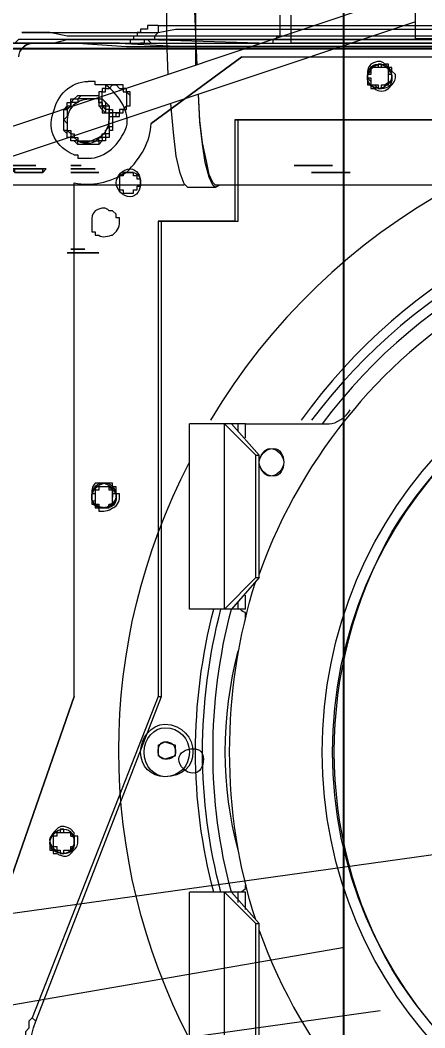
# Model space of a CAD drawing. Header units: millimetres. Extents: x 25083 to 52777, y 24772 to 45779.
# Drawn here: x 39124.2 to 39167.2, y 33597.2 to 33704.3 of the extents above; entities that cross this region are included whole.
import ezdxf

# ---------------------------------------------------------------- set-up
doc = ezdxf.new("R2010")
doc.units = ezdxf.units.MM
doc.layers.add('小车', color=7, linetype='Continuous')
doc.styles.get("Standard").update_dxf_attribs({"font": ''})
doc.styles.get('Standard').set_extended_font_data('SimSun')
doc.dimstyles.new('15', dxfattribs={"dimtxt": 15, "dimasz": 10, "dimexe": 2, "dimexo": 1, "dimgap": 1, "dimtad": 1, "dimdsep": 46, "dimtxsty": 'Standard', "dimcen": 2.5, "dimadec": 0, "dimazin": 0, "dimtfac": 1, "dimtmove": 2, "dimatfit": 3, "dimfxl": 1, "dimtolj": 1, "dimarcsym": 0})
doc.dimstyles.new('ISO-25', dxfattribs={"dimtxt": 2.5, "dimasz": 2.5, "dimexe": 1.25, "dimexo": 0.625, "dimtad": 1, "dimtxsty": 'Standard', "dimcen": 2.5, "dimadec": 0, "dimazin": 0, "dimtfac": 1, "dimtmove": 0, "dimatfit": 3, "dimfxl": 1, "dimarcsym": 0})

# ---------------------------------------------------------------- blocks, each defined once
blk = doc.blocks.new('*D925')
at = {"color": 0, "lineweight": -2}
for p, q in [((29677.86, 34881.66), (29677.86, 32448.29)), ((40733.02, 34757.65), (40733.02, 32448.29)), ((29680.36, 32449.54), (40730.52, 32449.54))]:
    blk.add_line(p, q, dxfattribs=at)
at = {"color": 0}
for points in [[(29680.36, 32449.96), (29680.36, 32449.13), (29677.86, 32449.54)], [(40730.52, 32449.13), (40730.52, 32449.96), (40733.02, 32449.54)]]:
    blk.add_solid(points, dxfattribs=at)
at = {"layer": 'DEFPOINTS', "color": 0}
for p in [(29677.86, 34882.29), (40733.02, 34758.27), (40733.02, 32449.54)]:
    blk.add_point(p, dxfattribs=at)
at = {"color": 0, "insert": (35205.44, 32451.63), "char_height": 2.5, "attachment_point": 5}
blk.add_mtext('11055,15', dxfattribs=at)
blk = doc.blocks.new('zw$D2F4')
at = {"color": 7, "lineweight": 5}
for points in [[(422.24, 371.73), (453.06, 360.96)], [(453.06, 360.96), (422.24, 371.73)], [(522.5, 371.36), (522.5, 360.59), (522.13, 355.39), (522.13, 216.87), (522.5, 211.3), (522.5, 210.93), (522.5, 201.28)], [(522.5, 201.28), (522.5, 205.36), (522.87, 206.48), (522.87, 361.7), (522.87, 362.08), (522.87, 366.9), (522.5, 367.27), (522.5, 371.36)], [(509.5, 369.13), (509.5, 366.53), (509.5, 366.16), (509.5, 365.05)], [(509.5, 365.05), (509.5, 367.65), (509.5, 369.13)], [(509.5, 368.76), (509.5, 365.42)], [(509.5, 365.42), (509.5, 368.76)], [(509.13, 363.93), (509.13, 364.3), (508.76, 364.3), (508.76, 366.53), (508.76, 367.27), (509.13, 367.27), (509.13, 367.65), (508.76, 367.65), (509.13, 368.02)], [(509.13, 368.02), (509.13, 367.65), (508.76, 367.65), (509.13, 367.27), (509.13, 365.42), (509.13, 365.05), (509.13, 364.3), (508.76, 364.3), (509.13, 363.93)], [(509.13, 367.65), (508.76, 367.27), (508.76, 364.3), (509.13, 364.3)], [(509.13, 364.3), (509.13, 367.65)], [(522.5, 205.36), (522.5, 214.65), (522.13, 220.22), (522.13, 350.19), (522.5, 356.88), (522.5, 359.85), (522.5, 367.27)], [(522.5, 367.27), (522.5, 363.19), (522.87, 361.7), (522.87, 215.76), (522.87, 213.16), (522.87, 210.19), (522.5, 210.19), (522.5, 205.36)], [(523.62, 206.48), (523.62, 209.08), (523.24, 210.19), (523.24, 356.13), (523.24, 358.73), (523.24, 361.7), (523.62, 363.56), (523.62, 366.53)], [(523.62, 366.53), (523.62, 352.05), (523.99, 350.19), (523.99, 223.19), (523.62, 216.87), (523.62, 213.9), (523.62, 206.48)], [(418.89, 365.42), (418.52, 365.79), (417.78, 365.79), (417.41, 366.16), (413.32, 366.16), (412.95, 365.79), (412.21, 365.79), (411.84, 365.79), (411.84, 365.42), (411.09, 365.42), (411.09, 365.05), (410.35, 365.05), (409.61, 364.3), (409.24, 364.3), (409.24, 363.93), (408.87, 363.93), (408.87, 363.56), (408.49, 363.56), (408.12, 363.19)], [(418.52, 365.05), (418.89, 365.42)], [(453.06, 352.05), (418.89, 365.42)], [(522.5, 365.42), (522.5, 365.05)], [(522.5, 356.13), (522.5, 365.42)], [(418.52, 365.05), (453.06, 351.68)], [(522.5, 365.05), (522.5, 202.39)], [(437.46, 363.56), (436.72, 363.56), (436.72, 363.19), (436.35, 363.19), (436.35, 362.82)], [(437.83, 363.19), (436.72, 363.19), (436.72, 362.82), (436.72, 362.45), (436.35, 362.45), (436.35, 362.08), (436.72, 362.08), (436.72, 361.33), (437.09, 361.33), (437.09, 360.96), (437.83, 360.96)], [(437.09, 363.19), (437.09, 362.82), (436.72, 362.82)], [(437.46, 363.19), (437.09, 363.19)], [(438.57, 362.45), (438.57, 362.82), (438.2, 362.82), (438.2, 363.19), (437.83, 363.19), (437.46, 363.19)], [(437.83, 360.96), (438.2, 360.96), (438.2, 361.33), (438.57, 361.33), (438.57, 361.7), (438.57, 362.08), (438.95, 362.08), (438.95, 362.45), (438.57, 362.45), (438.57, 363.19), (437.83, 363.19)], [(438.57, 361.7), (438.57, 362.45)], [(514.33, 356.88), (513.22, 356.88), (513.22, 357.25), (512.48, 357.25), (512.48, 357.62), (512.1, 357.62), (512.1, 357.99), (511.73, 358.36), (511.73, 360.59), (512.1, 360.59), (512.1, 361.33), (512.48, 361.33), (512.48, 361.7), (513.22, 361.7), (513.22, 362.08), (514.33, 362.08)], [(514.33, 356.88), (513.59, 356.88), (513.59, 357.25), (512.85, 357.25), (512.85, 357.62), (512.48, 357.62), (512.48, 357.99), (512.1, 357.99), (512.1, 358.36), (511.73, 358.36), (511.73, 360.59), (512.1, 360.96), (512.1, 361.33), (512.48, 361.33), (512.48, 361.7), (512.85, 361.7), (513.22, 362.08), (514.33, 362.08)], [(514.33, 362.08), (513.96, 361.7), (513.22, 361.7), (512.85, 361.33), (512.48, 361.33), (512.48, 360.96), (512.1, 360.59), (512.1, 358.36), (512.48, 358.36), (512.48, 357.99), (512.85, 357.99), (512.85, 357.62), (513.22, 357.62), (513.59, 357.25), (514.33, 357.25)], [(514.33, 362.08), (515.45, 362.08), (515.45, 361.7), (515.82, 361.7), (515.82, 361.33), (516.19, 361.33), (516.56, 360.96), (516.56, 360.59), (516.93, 360.22), (516.93, 358.36), (516.56, 358.36), (516.56, 357.99), (515.82, 357.25), (515.45, 357.25), (515.45, 356.88), (514.33, 356.88)], [(514.33, 362.08), (515.45, 362.08), (515.82, 361.7), (516.19, 361.7), (516.19, 361.33), (516.56, 361.33), (516.56, 360.96), (516.93, 360.59), (516.93, 358.36), (516.56, 358.36), (516.56, 357.99), (516.19, 357.62), (515.82, 357.62), (515.82, 357.25), (515.07, 357.25), (515.07, 356.88), (514.33, 356.88)], [(514.33, 357.25), (515.45, 357.25), (515.45, 357.62), (515.82, 357.62), (515.82, 357.99), (516.19, 357.99), (516.19, 358.36), (516.56, 358.36), (516.56, 360.59), (516.19, 360.59), (516.19, 361.33), (515.82, 361.33), (515.45, 361.7), (514.7, 361.7), (514.33, 362.08)], [(437.46, 360.59), (438.2, 360.59), (438.2, 360.96), (438.57, 360.96), (438.95, 361.33)], [(438.2, 361.33), (438.2, 360.96), (437.83, 360.96)], [(438.2, 360.96), (438.2, 361.33), (438.57, 361.33), (438.57, 361.7)], [(500.22, 358.36), (500.22, 361.7)], [(500.22, 361.7), (500.22, 358.36)], [(500.22, 358.36), (500.22, 361.33)], [(500.22, 361.33), (500.22, 358.36)], [(500.59, 359.85), (500.59, 361.33)], [(500.59, 361.33), (500.59, 359.85)], [(500.59, 359.85), (500.59, 361.33)], [(500.59, 361.33), (500.59, 359.85)], [(508.76, 358.36), (508.76, 361.33)], [(508.76, 361.33), (508.76, 358.36)], [(509.13, 358.73), (509.13, 361.33)], [(509.13, 361.33), (509.13, 358.73)], [(509.13, 359.85), (509.13, 361.33)], [(509.13, 361.33), (509.13, 359.85)], [(509.5, 360.22), (509.5, 361.33)], [(509.5, 361.33), (509.5, 360.22)], [(514.33, 361.7), (513.22, 361.7), (513.22, 361.33), (512.85, 361.33), (512.85, 360.96), (512.48, 360.96), (512.48, 360.59), (512.1, 360.59)], [(437.46, 360.96), (438.2, 360.96)], [(453.06, 360.96), (507.65, 360.96)], [(510.62, 360.96), (510.62, 360.59), (510.25, 360.59), (510.25, 359.48)], [(474.23, 359.1), (473.48, 359.1), (473.48, 358.73), (473.11, 358.73), (473.11, 358.36), (472.74, 358.36)], [(474.23, 359.1), (473.85, 359.1), (473.85, 358.73), (473.48, 358.73), (473.48, 358.36), (473.11, 358.36), (473.11, 357.25), (473.48, 357.25), (473.48, 356.88), (474.23, 356.88)], [(474.23, 356.88), (474.97, 356.88), (474.97, 357.25), (475.34, 357.25), (475.34, 358.73), (474.6, 358.73), (474.6, 359.1), (474.23, 359.1)], [(503.56, 359.1), (502.45, 359.1), (502.45, 358.73), (502.08, 358.73), (502.08, 358.36)], [(518.05, 357.62), (518.05, 358.73), (518.42, 358.73), (518.42, 359.48)], [(473.85, 358.73), (473.48, 358.73), (473.48, 358.36)], [(474.23, 358.73), (473.85, 358.73)], [(475.34, 357.99), (475.34, 358.36), (474.97, 358.36), (474.97, 358.73), (474.6, 358.73), (474.23, 358.73)], [(475.34, 357.25), (475.34, 357.99)], [(516.56, 358.36), (516.19, 358.36), (516.19, 357.99), (515.82, 357.99), (515.82, 357.62), (515.07, 357.62), (515.07, 357.25), (514.33, 357.25)], [(514.33, 357.25), (515.45, 357.25), (515.45, 357.62), (515.82, 357.62), (515.82, 357.99), (516.19, 357.99), (516.19, 358.36), (516.56, 358.36)], [(516.56, 358.36), (515.82, 358.36), (515.45, 357.99), (515.07, 357.99), (515.07, 357.62), (515.07, 357.25), (514.7, 357.25), (514.7, 356.5), (515.07, 356.5), (515.07, 355.76), (515.45, 355.76), (515.45, 355.39), (515.82, 355.39), (515.82, 355.02), (516.56, 355.02)], [(516.56, 358.36), (515.82, 358.36), (515.82, 357.99), (515.45, 357.99), (515.07, 357.62), (515.07, 357.25), (514.7, 357.25), (514.7, 356.13), (515.07, 356.13), (515.07, 355.76), (515.45, 355.76), (515.45, 355.39), (515.82, 355.39), (515.82, 355.02), (516.56, 355.02)], [(516.56, 355.39), (515.82, 355.39), (515.45, 355.76), (515.45, 356.13), (515.07, 356.13), (515.07, 357.25), (515.45, 357.25), (515.45, 357.62), (515.82, 357.99), (516.56, 357.99)], [(516.56, 355.02), (516.93, 355.02), (517.3, 355.39), (517.67, 355.39), (517.67, 355.76), (518.05, 355.76), (518.05, 357.62), (517.67, 357.62), (517.67, 357.99), (517.3, 357.99), (517.3, 358.36), (516.56, 358.36)], [(516.56, 355.02), (517.3, 355.02), (517.3, 355.39), (517.67, 355.39), (517.67, 355.76), (518.05, 355.76), (518.05, 357.62), (517.67, 357.62), (517.67, 357.99), (517.3, 357.99), (517.3, 358.36), (516.56, 358.36)], [(516.56, 357.99), (517.3, 357.99), (517.3, 357.62), (517.67, 357.62), (517.67, 357.25), (518.05, 356.88), (518.05, 356.5), (517.67, 356.13), (517.67, 355.76), (517.3, 355.76), (517.3, 355.39), (516.56, 355.39)], [(474.23, 356.13), (474.6, 356.13), (474.6, 356.5), (475.34, 356.5), (475.34, 356.88), (475.71, 356.88), (475.71, 357.25)], [(474.97, 356.88), (474.23, 356.88)], [(474.23, 356.5), (474.6, 356.5), (474.6, 356.88), (474.97, 356.88)], [(474.97, 356.88), (475.34, 357.25)], [(503.56, 356.13), (503.93, 356.13), (503.93, 356.5), (504.31, 356.5), (504.68, 356.88), (504.68, 357.25)], [(507.65, 356.13), (506.91, 356.13), (506.91, 355.76), (506.53, 355.76), (506.53, 354.65), (506.91, 354.65), (506.91, 354.28), (507.28, 354.28), (507.28, 353.91), (507.65, 353.91)], [(507.65, 353.91), (508.02, 353.91), (508.02, 354.28), (508.39, 354.28), (508.39, 354.65), (508.76, 354.65), (508.76, 355.76), (508.39, 355.76), (508.39, 356.13), (507.65, 356.13)], [(522.5, 356.13), (522.5, 355.39)], [(522.5, 355.39), (522.5, 355.02)], [(522.5, 355.02), (522.5, 354.28)], [(523.62, 354.28), (523.24, 354.28), (523.24, 354.65), (522.87, 354.65), (522.87, 355.02), (522.5, 355.02)], [(522.5, 353.91), (522.5, 353.16)], [(522.87, 353.16), (522.87, 353.53), (522.5, 353.53), (522.5, 353.91)], [(524.36, 352.05), (524.36, 353.16), (523.99, 353.16), (523.99, 353.91), (523.62, 353.91), (523.62, 354.28)], [(513.96, 352.79), (521.02, 343.14)], [(521.02, 343.14), (513.96, 352.79)], [(522.87, 353.16), (522.5, 352.79)], [(522.87, 353.16), (522.5, 340.16)], [(522.5, 353.16), (522.5, 352.79)], [(524.36, 352.05), (523.62, 352.05), (523.24, 352.42), (522.87, 352.42), (522.87, 352.79), (522.87, 353.16)], [(446.37, 351.31), (446.74, 352.05)], [(447.86, 352.05), (446.74, 352.05)], [(447.86, 352.05), (448.23, 351.31)], [(503.56, 352.05), (453.06, 352.05)], [(453.06, 352.05), (453.06, 351.68)], [(453.06, 351.68), (503.56, 351.68)], [(503.56, 352.05), (503.56, 351.68)], [(503.56, 343.88), (503.56, 352.05)], [(503.56, 351.68), (503.56, 343.51)], [(524.36, 352.05), (524.36, 339.05)], [(446.74, 350.19), (446.37, 351.31)], [(448.23, 351.31), (447.86, 350.19)], [(446.74, 350.19), (447.86, 350.19)], [(412.21, 348.71), (432.26, 348.71)], [(432.26, 342.76), (432.26, 348.71)], [(462.34, 348.71), (482.02, 348.71)], [(462.34, 342.76), (462.34, 348.71)], [(482.02, 342.76), (482.02, 348.71)], [(412.21, 344.99), (432.26, 344.99)], [(428.92, 341.65), (432.26, 344.99)], [(432.26, 344.25), (432.26, 344.99)], [(462.34, 344.99), (482.02, 344.99)], [(462.34, 344.99), (465.68, 341.65)], [(462.34, 344.25), (462.34, 344.99)], [(478.68, 341.65), (482.02, 344.99)], [(482.02, 344.25), (482.02, 344.99)], [(514.33, 343.88), (503.56, 343.88)], [(503.56, 343.88), (503.56, 343.51)], [(514.33, 343.88), (514.33, 343.51)], [(514.33, 232.47), (514.33, 343.88)], [(514.33, 338.31), (514.33, 343.88)], [(431.15, 343.51), (432.26, 343.51)], [(462.34, 343.51), (463.08, 343.51)], [(481.28, 343.51), (482.02, 343.51)], [(503.56, 343.51), (514.33, 343.51)], [(514.33, 343.51), (514.33, 218.36)], [(521.02, 343.14), (521.02, 227.27)], [(415.55, 341.65), (428.92, 341.65)], [(428.92, 341.65), (428.92, 341.28)], [(465.68, 341.65), (478.68, 341.65)], [(465.68, 341.65), (465.68, 341.28)], [(478.68, 341.65), (478.68, 341.28)], [(522.5, 340.16), (522.5, 339.79), (522.87, 339.79), (522.87, 339.42), (523.24, 339.42), (523.24, 339.05), (524.36, 339.05)], [(524.36, 339.05), (525.47, 339.05)], [(509.5, 337.57), (509.5, 334.97), (509.5, 334.59), (509.5, 333.48)], [(509.5, 333.48), (509.5, 336.08), (509.5, 337.57)], [(522.5, 232.84), (522.5, 337.94)], [(524.36, 337.94), (522.87, 337.94), (522.5, 337.94)], [(525.47, 337.94), (524.36, 337.94)], [(524.36, 337.94), (524.36, 232.84)], [(509.5, 337.19), (509.5, 333.85)], [(509.5, 333.85), (509.5, 337.19)], [(508.76, 331.62), (508.76, 334.22), (508.76, 335.71)], [(508.76, 335.71), (508.76, 333.11), (508.76, 332.74), (508.76, 331.62)], [(508.76, 331.99), (508.76, 335.34)], [(508.76, 335.34), (508.76, 331.99)], [(518.79, 329.77), (518.05, 329.77), (518.05, 329.4), (517.67, 329.4), (517.67, 329.02)], [(518.79, 329.77), (518.42, 329.4), (518.05, 329.4), (518.05, 329.02), (518.05, 328.65), (517.67, 328.65), (517.67, 328.28), (518.05, 328.28), (518.05, 327.54), (518.79, 327.54)], [(518.42, 329.4), (518.05, 329.4), (518.05, 329.02)], [(518.79, 329.77), (518.79, 329.4), (518.42, 329.4)], [(519.9, 328.65), (519.9, 329.4), (519.16, 329.4), (519.16, 329.77), (518.79, 329.77)], [(518.79, 327.54), (519.9, 327.54), (519.9, 327.91), (519.9, 328.28), (520.27, 328.28), (520.27, 328.65), (519.9, 328.65), (519.9, 329.4), (519.53, 329.4), (519.16, 329.77), (518.79, 329.77)], [(518.79, 326.8), (519.16, 326.8), (519.53, 327.17), (519.9, 327.17), (519.9, 327.54), (520.27, 327.54), (520.27, 327.91)], [(519.53, 327.54), (519.9, 327.54), (519.9, 327.91)], [(519.9, 327.91), (519.9, 328.65)], [(518.79, 327.17), (519.16, 327.17), (519.16, 327.54), (519.53, 327.54)], [(519.53, 327.54), (519.16, 327.54)]]:
    blk.add_lwpolyline(points, dxfattribs=at)
at = {"color": 7, "lineweight": 0}
for points in [[(432.26, 344.25), (428.92, 341.28)], [(465.68, 341.28), (462.34, 344.25)], [(482.02, 344.25), (478.68, 341.28)], [(430.41, 342.76), (432.26, 342.76)], [(462.34, 342.76), (463.83, 342.76)], [(480.54, 342.76), (482.02, 342.76)], [(482.02, 342.76), (482.02, 333.85)], [(415.55, 341.28), (428.92, 341.28)], [(465.68, 341.28), (478.68, 341.28)]]:
    blk.add_lwpolyline(points, dxfattribs=at)
at = {"color": 7, "lineweight": 5}
for points in [[(408.12, 362.82), (410.72, 365.42), (414.81, 366.53), (418.52, 365.05)], [(522.5, 365.05), (522.5, 366.16), (521.76, 366.9), (521.02, 366.9)], [(522.5, 365.42), (522.5, 366.16), (521.76, 366.9), (521.02, 366.9)], [(438.95, 362.82), (438.57, 363.19), (438.2, 363.56), (437.46, 363.56)], [(510.62, 360.96), (511.36, 362.82), (513.22, 363.93), (515.07, 363.19)], [(515.07, 363.19), (516.93, 362.82), (518.42, 361.33), (518.42, 359.48)], [(436.35, 362.82), (435.98, 362.08), (435.98, 361.7), (436.35, 361.33)], [(436.72, 362.45), (436.72, 362.45), (436.72, 362.45), (436.35, 362.45)], [(436.35, 362.45), (436.35, 362.08), (436.35, 361.7), (436.72, 361.33)], [(436.72, 362.82), (436.72, 362.82), (436.72, 362.82), (436.72, 362.45)], [(438.95, 361.33), (439.32, 362.08), (439.32, 362.45), (438.95, 362.82)], [(436.35, 361.33), (436.72, 360.96), (437.09, 360.59), (437.46, 360.59)], [(436.72, 361.33), (437.09, 360.96), (437.46, 360.96), (437.46, 360.96)], [(516.19, 360.59), (515.82, 361.33), (515.07, 361.7), (514.33, 361.7)], [(507.65, 360.96), (507.28, 359.1), (507.65, 357.25), (508.76, 355.39)], [(507.65, 360.96), (507.28, 359.1), (507.65, 357.25), (508.76, 355.39)], [(512.1, 360.59), (511.73, 359.85), (512.1, 359.1), (512.48, 358.36)], [(512.1, 360.59), (511.73, 359.85), (511.73, 358.73), (512.48, 358.36)], [(516.56, 358.36), (516.56, 359.1), (516.56, 360.22), (516.19, 360.59)], [(475.71, 358.73), (475.34, 359.1), (474.97, 359.1), (474.23, 359.1)], [(504.68, 358.73), (504.31, 359.1), (503.93, 359.1), (503.56, 359.1)], [(510.25, 359.48), (510.25, 357.62), (511.73, 356.13), (513.59, 355.39)], [(416.66, 348.71), (435.98, 358.73), (458.63, 358.73), (477.94, 348.71)], [(472.74, 358.36), (472.74, 357.99), (472.74, 357.25), (473.11, 356.88)], [(473.48, 358.36), (473.48, 358.36), (473.11, 358.36), (473.11, 358.36)], [(473.11, 358.36), (473.11, 358.36), (473.11, 357.99), (473.11, 357.99)], [(473.11, 357.99), (473.11, 357.62), (473.11, 357.25), (473.48, 357.25)], [(475.71, 357.25), (475.71, 357.62), (475.71, 357.99), (475.71, 358.73)], [(502.08, 358.36), (501.71, 357.99), (502.08, 357.25), (502.08, 356.88)], [(504.68, 357.25), (505.05, 357.62), (505.05, 357.99), (504.68, 358.73)], [(512.48, 358.36), (512.85, 357.62), (513.59, 357.25), (514.33, 357.25)], [(512.48, 358.36), (512.85, 357.62), (513.59, 357.25), (514.33, 357.25)], [(473.11, 356.88), (473.11, 356.5), (473.85, 356.13), (474.23, 356.13)], [(473.48, 357.25), (473.48, 356.88), (473.85, 356.5), (474.23, 356.5)], [(502.08, 356.88), (502.45, 356.5), (502.82, 356.13), (503.56, 356.13)], [(513.59, 355.39), (515.07, 355.02), (516.93, 356.13), (518.05, 357.62)], [(522.5, 356.13), (522.5, 355.39), (522.5, 354.65), (522.5, 353.91)], [(508.76, 355.39), (510.25, 353.91), (512.1, 352.79), (513.96, 352.79)], [(508.76, 355.39), (510.25, 353.91), (512.1, 352.79), (513.96, 352.79)], [(522.5, 354.28), (522.5, 353.91), (522.5, 353.91), (522.5, 353.53)], [(522.5, 353.53), (522.5, 353.53), (522.5, 353.16), (522.5, 353.16)], [(522.5, 353.16), (522.5, 353.16), (522.5, 353.16), (522.5, 353.16)], [(522.87, 353.16), (522.87, 353.16), (522.87, 353.16), (522.87, 353.16)], [(432.26, 346.11), (441.92, 348.71), (452.32, 348.71), (462.34, 346.11)], [(432.26, 345.36), (441.92, 347.96), (452.32, 347.96), (462.34, 345.36)], [(432.26, 345.36), (441.92, 347.96), (452.32, 347.96), (462.34, 345.36)], [(432.26, 345.36), (441.92, 347.96), (452.32, 347.96), (462.34, 345.36)], [(432.26, 344.25), (441.92, 346.85), (452.32, 346.85), (462.34, 344.25)], [(515.45, 285.95), (516.19, 310.83), (503.56, 333.85), (482.4, 346.48)], [(429.29, 341.65), (440.8, 345.36), (453.43, 345.36), (465.31, 341.65)], [(436.72, 343.51), (443.4, 345.36), (450.83, 345.36), (457.89, 343.51)], [(428.18, 341.28), (402.18, 331.99), (386.58, 305.26), (391.41, 278.15)], [(503.19, 278.15), (507.65, 305.26), (492.05, 331.99), (466.06, 341.28)], [(522.5, 340.16), (522.5, 339.42), (522.5, 338.68), (522.5, 337.94)], [(524.36, 339.05), (524.36, 338.68), (524.36, 338.31), (524.36, 337.94)], [(507.65, 287.8), (507.65, 307.49), (497.99, 325.68), (482.4, 336.82)], [(424.09, 327.17), (438.2, 335.34), (456.03, 335.34), (470.51, 327.17)], [(506.53, 288.17), (506.53, 307.11), (497.25, 324.57), (482.4, 335.71)], [(505.42, 288.92), (505.05, 306.74), (496.51, 323.83), (482.02, 334.59)], [(517.67, 329.02), (517.3, 328.65), (517.3, 327.91), (517.67, 327.54)], [(518.05, 329.02), (518.05, 329.02), (517.67, 328.65), (517.67, 328.65)], [(518.05, 329.02), (518.05, 329.02), (518.05, 329.02), (518.05, 329.02)], [(520.27, 329.4), (519.9, 329.77), (519.53, 329.77), (518.79, 329.77)], [(520.27, 327.91), (520.65, 328.28), (520.65, 328.65), (520.27, 329.4)], [(517.67, 328.65), (517.67, 328.28), (517.67, 327.91), (518.05, 327.91)], [(518.05, 327.91), (518.42, 327.54), (518.42, 327.17), (518.79, 327.17)], [(401.81, 286.32), (401.44, 303.03), (409.98, 318.63), (424.09, 327.17)], [(470.51, 327.17), (484.62, 318.63), (493.16, 303.03), (492.79, 286.32)], [(517.67, 327.54), (518.05, 327.17), (518.42, 326.8), (518.79, 326.8)]]:
    blk.add_open_spline(points, degree=3, dxfattribs=at)
for points in [[(437.83, 363.56), (437.09, 363.56), (436.35, 362.82), (436.35, 362.08), (436.35, 361.33), (437.09, 360.96), (437.83, 360.96), (438.2, 360.96), (438.95, 361.33), (438.95, 362.08), (438.95, 362.82), (438.2, 363.56), (437.83, 363.56)], [(437.46, 363.56), (436.72, 363.56), (436.35, 362.82), (436.35, 362.08), (436.35, 361.33), (436.72, 360.96), (437.46, 360.96), (438.2, 360.96), (438.95, 361.33), (438.95, 362.08), (438.95, 362.82), (438.2, 363.56), (437.46, 363.56)], [(474.23, 359.1), (473.48, 359.1), (473.11, 358.73), (473.11, 357.99), (473.11, 357.25), (473.48, 356.5), (474.23, 356.5), (474.97, 356.5), (475.71, 357.25), (475.71, 357.99), (475.71, 358.73), (474.97, 359.1), (474.23, 359.1)], [(474.23, 359.1), (473.48, 359.1), (473.11, 358.36), (473.11, 357.62), (473.11, 356.88), (473.48, 356.5), (474.23, 356.5), (474.97, 356.5), (475.71, 356.88), (475.71, 357.62), (475.71, 358.36), (474.97, 359.1), (474.23, 359.1)], [(507.65, 356.5), (506.91, 356.5), (506.16, 355.76), (506.16, 355.02), (506.16, 354.28), (506.91, 353.91), (507.65, 353.91), (508.39, 353.91), (509.13, 354.28), (509.13, 355.02), (509.13, 355.76), (508.39, 356.5), (507.65, 356.5)], [(507.65, 356.5), (506.91, 356.5), (506.16, 355.76), (506.16, 355.02), (506.16, 354.28), (506.91, 353.91), (507.65, 353.91), (508.39, 353.91), (508.76, 354.28), (508.76, 355.02), (508.76, 355.76), (508.39, 356.5), (507.65, 356.5)], [(447.12, 353.91), (445.63, 353.91), (444.52, 352.79), (444.52, 351.31), (444.52, 349.45), (445.63, 348.33), (447.12, 348.33), (448.6, 348.33), (450.09, 349.45), (450.09, 351.31), (450.09, 352.79), (448.6, 353.91), (447.12, 353.91)], [(447.12, 353.53), (445.63, 353.53), (444.52, 352.42), (444.52, 351.31), (444.52, 349.82), (445.63, 348.71), (447.12, 348.71), (448.6, 348.71), (449.72, 349.82), (449.72, 351.31), (449.72, 352.42), (448.6, 353.53), (447.12, 353.53)], [(447.12, 352.05), (446.74, 352.05), (446.37, 351.68), (446.37, 351.31), (446.37, 350.56), (446.74, 350.19), (447.12, 350.19), (447.86, 350.19), (448.23, 350.56), (448.23, 351.31), (448.23, 351.68), (447.86, 352.05), (447.12, 352.05)], [(446.37, 349.82), (445.63, 349.82), (444.89, 349.08), (444.89, 348.33), (444.89, 347.59), (445.63, 347.22), (446.37, 347.22), (447.12, 347.22), (447.49, 347.59), (447.49, 348.33), (447.49, 349.08), (447.12, 349.82), (446.37, 349.82)], [(446.37, 349.82), (445.63, 349.82), (444.89, 349.08), (444.89, 348.33), (444.89, 347.59), (445.63, 347.22), (446.37, 347.22), (447.12, 347.22), (447.49, 347.59), (447.49, 348.33), (447.49, 349.08), (447.12, 349.82), (446.37, 349.82)], [(477.94, 341.28), (477.2, 341.28), (476.45, 340.54), (476.45, 339.79), (476.45, 339.05), (477.2, 338.68), (477.94, 338.68), (478.68, 338.68), (479.42, 339.05), (479.42, 339.79), (479.42, 340.54), (478.68, 341.28), (477.94, 341.28)], [(477.94, 341.28), (477.2, 341.28), (476.45, 340.54), (476.45, 340.16), (476.45, 339.42), (477.2, 338.68), (477.94, 338.68), (478.68, 338.68), (479.42, 339.42), (479.42, 340.16), (479.42, 340.54), (478.68, 341.28), (477.94, 341.28)], [(447.12, 334.59), (421.49, 334.59), (400.7, 313.8), (400.7, 287.8), (400.7, 262.18), (421.49, 241.01), (447.12, 241.01), (473.11, 241.01), (493.91, 262.18), (493.91, 287.8), (493.91, 313.8), (473.11, 334.59), (447.12, 334.59)], [(447.12, 333.48), (422.24, 333.48), (401.81, 313.06), (401.81, 287.8), (401.81, 262.92), (422.24, 242.5), (447.12, 242.5), (472.37, 242.5), (492.79, 262.92), (492.79, 287.8), (492.79, 313.06), (472.37, 333.48), (447.12, 333.48)], [(518.79, 329.77), (518.42, 329.77), (517.67, 329.4), (517.67, 328.65), (517.67, 327.91), (518.42, 327.17), (518.79, 327.17), (519.53, 327.17), (520.27, 327.91), (520.27, 328.65), (520.27, 329.4), (519.53, 329.77), (518.79, 329.77)], [(518.79, 329.77), (518.05, 329.77), (517.67, 329.02), (517.67, 328.28), (517.67, 327.54), (518.05, 327.17), (518.79, 327.17), (519.53, 327.17), (520.27, 327.54), (520.27, 328.28), (520.27, 329.02), (519.53, 329.77), (518.79, 329.77)]]:
    blk.add_open_spline(points, degree=3, knots=[0, 0, 0, 0, 1, 1, 1, 2, 2, 2, 3, 3, 3, 4, 4, 4, 4], dxfattribs=at)
at = {"color": 7, "lineweight": 0}
for points in [[(432.26, 343.51), (432.26, 343.14), (432.26, 343.14), (432.63, 342.76)], [(432.63, 342.76), (432.63, 342.76), (433, 342.76), (433, 342.76)], [(461.23, 342.76), (461.6, 342.76), (461.6, 342.76), (461.97, 342.76)], [(461.97, 342.76), (461.97, 343.14), (462.34, 343.14), (462.34, 343.51)], [(482.02, 333.85), (482.02, 333.11), (482.77, 331.99), (483.51, 331.62)]]:
    blk.add_open_spline(points, degree=3, dxfattribs=at)
blk = doc.blocks.new('*D469')
at = {"layer": 'DEFPOINTS', "color": 0}
for p in [(36061.19, 116692.22), (36180.04, 116685.35), (36180.04, 116527.03)]:
    blk.add_point(p, dxfattribs=at)
at = {"layer": '小车', "color": 0, "linetype": 'Continuous', "lineweight": -2}
for p, q in [((36061.19, 116691.22), (36061.19, 116525.03)), ((36180.04, 116684.35), (36180.04, 116525.03)), ((36071.19, 116527.03), (36084.17, 116527.03)), ((36170.04, 116527.03), (36146.42, 116527.03))]:
    blk.add_line(p, q, dxfattribs=at)
at = {"layer": '小车', "color": 0}
for points in [[(36071.19, 116528.7), (36071.19, 116525.37), (36061.19, 116527.03)], [(36170.04, 116528.7), (36170.04, 116525.37), (36180.04, 116527.03)]]:
    blk.add_solid(points, dxfattribs=at)
at = {"layer": '小车', "color": 0, "insert": (36115.3, 116527.03), "char_height": 15, "attachment_point": 5}
blk.add_mtext('\\A1;118.85', dxfattribs=at)
blk = doc.blocks.new('*D470')
at = {"layer": 'DEFPOINTS', "color": 0}
for p in [(36180.04, 116639.33), (36197.54, 116639.33), (36197.54, 116438.26)]:
    blk.add_point(p, dxfattribs=at)
at = {"layer": '小车', "color": 0, "linetype": 'Continuous', "lineweight": -2}
for p, q in [((36180.04, 116638.33), (36180.04, 116436.26)), ((36197.54, 116638.33), (36197.54, 116436.26)), ((36170.04, 116438.26), (36160.04, 116438.26)), ((36180.04, 116438.26), (36197.54, 116438.26)), ((36207.54, 116438.26), (36217.54, 116438.26))]:
    blk.add_line(p, q, dxfattribs=at)
at = {"layer": '小车', "color": 0}
for points in [[(36170.04, 116439.93), (36170.04, 116436.59), (36180.04, 116438.26)], [(36207.54, 116439.93), (36207.54, 116436.59), (36197.54, 116438.26)]]:
    blk.add_solid(points, dxfattribs=at)
at = {"layer": '小车', "color": 0, "insert": (36193.65, 116438.26), "char_height": 15, "attachment_point": 5}
blk.add_mtext('\\A1;17.5', dxfattribs=at)
blk = doc.blocks.new('zw$AA32')
at = {"color": 6}
blk.add_lwpolyline([(10738.68, 222.5), (791.32, 222.5)], dxfattribs=at)
blk = doc.blocks.new('A$C1A4175F5')
at = {"layer": '小车', "color": 7, "lineweight": 0}
for points in [[(418.277, 499.749), (418.277, 497.929), (428.216, 497.929), (428.216, 503.108)], [(428.216, 502.968), (867.071, 356.403)], [(451.454, 495.129), (451.594, 498.349), (451.594, 501.709)], [(451.594, 495.129), (451.594, 498.349), (451.734, 501.709)], [(454.534, 494.149), (454.674, 497.789), (454.674, 501.709)], [(428.216, 499.749), (866.231, 353.604)], [(449.494, 482.39), (449.774, 482.67), (450.194, 483.51), (450.474, 484.91), (450.894, 486.87), (451.174, 489.25), (451.314, 492.05)], [(449.494, 482.111), (449.774, 482.39), (450.194, 483.23), (450.614, 484.77), (450.894, 486.73), (451.174, 489.11), (451.314, 492.05)], [(452.434, 482.111), (452.854, 482.53), (453.274, 483.65), (453.694, 485.47), (453.974, 487.99), (454.254, 491.07)], [(366.063, 482.39), (449.494, 482.39)], [(449.074, 482.39), (449.494, 482.111)], [(449.494, 482.111), (452.434, 482.111)], [(452.854, 482.39), (480.291, 482.39)], [(229.857, 438.575), (686.91, 374.882)]]:
    blk.add_lwpolyline(points, dxfattribs=at)
at = {"layer": '小车', "color": 1, "lineweight": 0}
for points in [[(435.775, 401.339), (482.671, 393.22)], [(431.996, 394.62), (479.171, 388.04)]]:
    blk.add_lwpolyline(points, dxfattribs=at)
at = {"layer": '小车'}
for base, p1, p2, picture, middle in [((212.358, 337.78), (93.511, 502.968), (212.358, 496.098), '*D469', (147.619, 337.78)), ((229.857, 249.006), (212.358, 450.073), (229.857, 450.073), '*D470', (225.974, 249.006))]:
    dim = blk.add_linear_dim(base=base, p1=p1, p2=p2, dimstyle='15', override={"dimfxl": 0.18}, dxfattribs=at)
    dim.commit()
    dim.dimension.update_dxf_attribs({"geometry": picture, "text_midpoint": middle, "dimtype": 128, "insert": (-35967.681, -116189.253)})
blk = doc.blocks.new('zw$50CE')
blk.add_blockref('zw$D2F4', (22.01, 103.57))
at = {"layer": '小车', "ltscale": 10, "xscale": -1, "rotation": 270}
blk.add_blockref('A$C1A4175F5', (47.03, 0), dxfattribs=at)

msp = doc.modelspace()

# ---------------------------------------------------------------- linework, layer by layer
for p, q in [((39158.63, 33290.649), (39158.63, 34123.983)), ((39158.63, 33298.504), (39158.63, 33742.462))]:
    msp.add_line(p, q)

# ---------------------------------------------------------------- block references
at = {"rotation": 90}
msp.add_blockref('zw$50CE', (39594.481, 33157.316), dxfattribs=at)
at = {"color": 1}
msp.add_blockref('zw$AA32', (29416.762, 33478.711), dxfattribs=at)

# ---------------------------------------------------------------- dimensions: what is measured, and where the dimension line sits
dim = msp.add_linear_dim(base=(40733.0166, 32449.5434), p1=(29677.8617, 34882.2868), p2=(40733.0166, 34758.2702), dimstyle='ISO-25')
dim.commit()
dim.dimension.update_dxf_attribs({"geometry": '*D925', "text_midpoint": (35205.4391, 32449.5434), "dimtype": 160})

doc.saveas('drawing.dxf')
